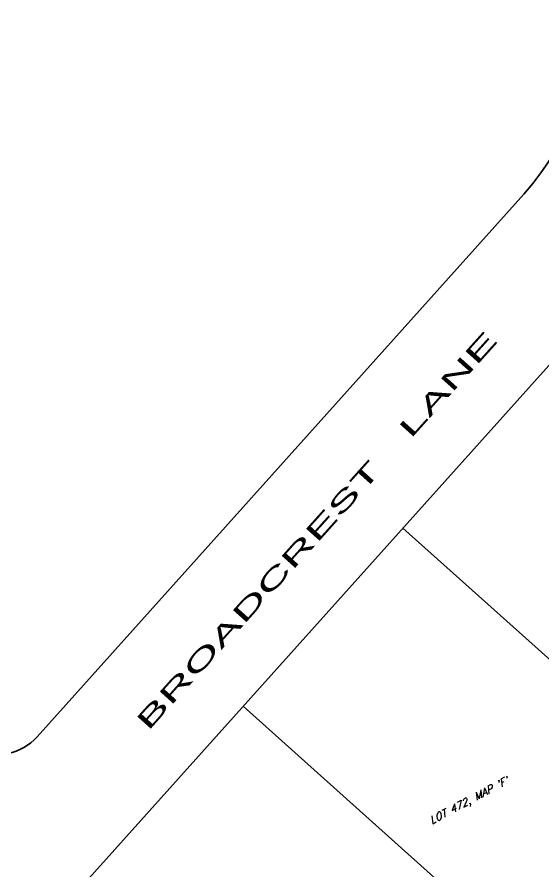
# Model space of a CAD drawing. Header units: feet. Extents: x 1023941 to 1026768, y 90264 to 94497.
# Drawn here: x 1024878.6 to 1025076.3, y 93540.8 to 93862 of the extents above; entities that cross this region are included whole.
import ezdxf

# ---------------------------------------------------------------- set-up
doc = ezdxf.new("R2010")
doc.units = ezdxf.units.FT
doc.header["$MEASUREMENT"] = 0
for name, color, linetype in [('E1ABL', 4, 'Continuous'), ('E3BDL', 6, 'Continuous'), ('E6ABT-L', 4, 'Continuous'), ('E7SNT', 3, 'Continuous')]:
    doc.layers.add(name, color=color, linetype=linetype)
doc.styles.add('200BT', font='swiss.ttf', dxfattribs={"width": 2, "height": 6.8})
doc.styles.add('80SL', font='simplex.shx', dxfattribs={"oblique": 22, "height": 2.8})

msp = doc.modelspace()

# ---------------------------------------------------------------- linework, layer by layer
at = {"layer": 'E1ABL'}
for p, q in [((1025152.19837, 93554.54543), (1025023.64415, 93669.74733)), ((1025066.79699, 93510.2264), (1024963.5806, 93602.72219))]:
    msp.add_line(p, q, dxfattribs=at)
at = {"layer": 'E3BDL'}
for p, q in [((1025069.1355, 93795.43193), (1024886.15173, 93591.23967)), ((1025106.37169, 93762.06329), (1024878.61919, 93507.91344))]:
    msp.add_line(p, q, dxfattribs=at)
for centre, radius, start, end in [((1024994.66312, 93862.16921), 100, 318.1353796, 48.1353796), ((1024871.25726, 93604.58713), 20, 244.7369292, 318.1353796)]:
    msp.add_arc(centre, radius, start, end, dxfattribs=at)

# ---------------------------------------------------------------- texts
at = {"layer": 'E6ABT-L', "style": '80SL', "oblique": 22}
msp.add_text("LOT 472, MAP 'F'", height=2.8, rotation=28, dxfattribs=at).set_placement((1025034.50847, 93558.32116))
at = {"layer": 'E7SNT', "style": '200BT', "width": 2}
msp.add_text('BROADCREST   LANE', height=6.8, rotation=48.0855402, dxfattribs=at).set_placement((1024927.85396, 93593.13054))

doc.saveas('drawing.dxf')
